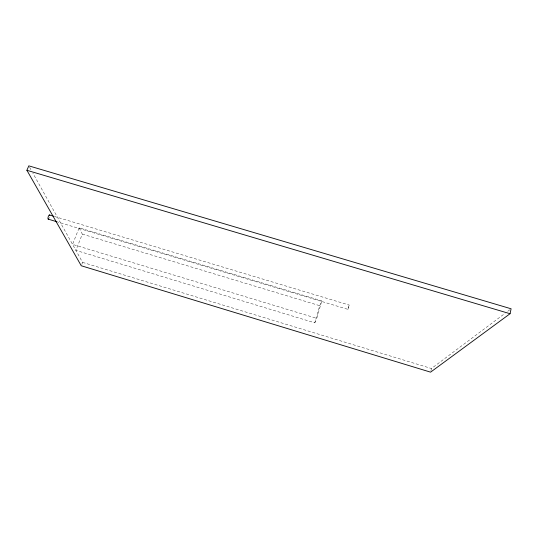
<?xml version="1.0" encoding="UTF-8"?>
<svg xmlns="http://www.w3.org/2000/svg" width="538" height="538" viewBox="0 0 538 538"><rect width="100%" height="100%" fill="white"/><g stroke="black" fill="none" stroke-linecap="round" stroke-linejoin="round"><path stroke-width="0.4" stroke-dasharray="2.69 2.02" d="M430.931 370.695L431.449 368.517L505.074 313.304M79.147 227.809L82.314 234.117L75.885 250.372L314.791 322.827L319.733 305.692L321.818 300.85L79.147 227.809L72.549 244.386L316.774 318.328L321.818 300.85M81.776 264.4L82.57 262.376L32.885 173.155M314.791 322.827L316.774 318.328M347.958 309.316L349.182 305.053L347.898 309.35L57.875 222.053M507.751 311.294L509.762 309.787M54.331 216.424L349.196 305.053M82.314 234.117L319.733 305.692M82.57 262.376L431.449 368.517M29.624 167.305L31.258 170.23M49.543 217.271A2.186 0.706 -73.1 0 1 49.335 217.85"/><path stroke-width="0.81" d="M510.058 313.728L511.1 308.785L28.81 165.845L26.9 170.29L81.251 265.752L430.582 372.155L510.058 313.728L26.9 170.29M49.509 214.971L53.531 216.182M48.238 219.148L57.075 221.811M48.83 218.771A2.186 0.706 -73.1 0 1 47.949 218.428A2.186 0.706 -73.1 0 1 48.743 215.603A2.186 0.706 -73.1 0 1 49.772 215.422"/></g></svg>
